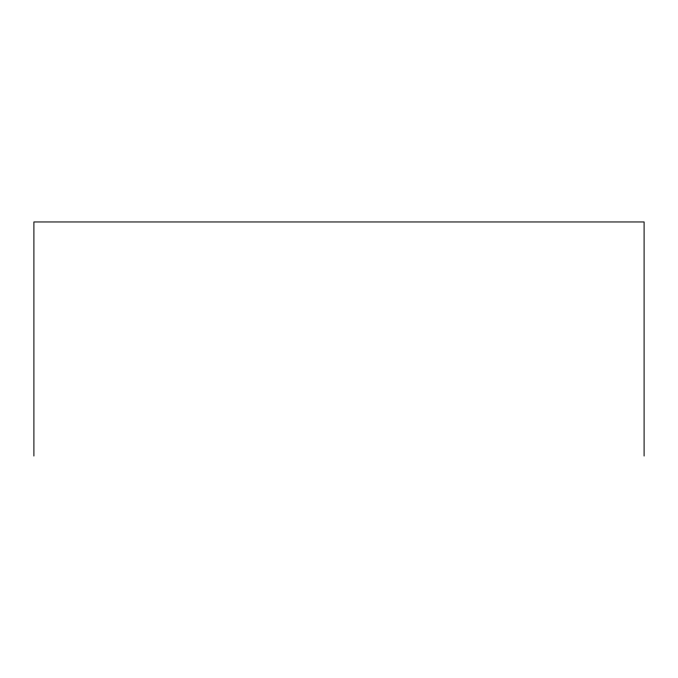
<?xml version="1.0" encoding="UTF-8"?>
<svg xmlns="http://www.w3.org/2000/svg" width="678" height="678" viewBox="0 0 678 678"><rect width="100%" height="100%" fill="white"/><g stroke="black" fill="none" stroke-linecap="round" stroke-linejoin="round"><path stroke-width="1.02" d="M644.1 456.04L644.1 221.96L33.9 221.96L33.9 456.04"/></g></svg>
